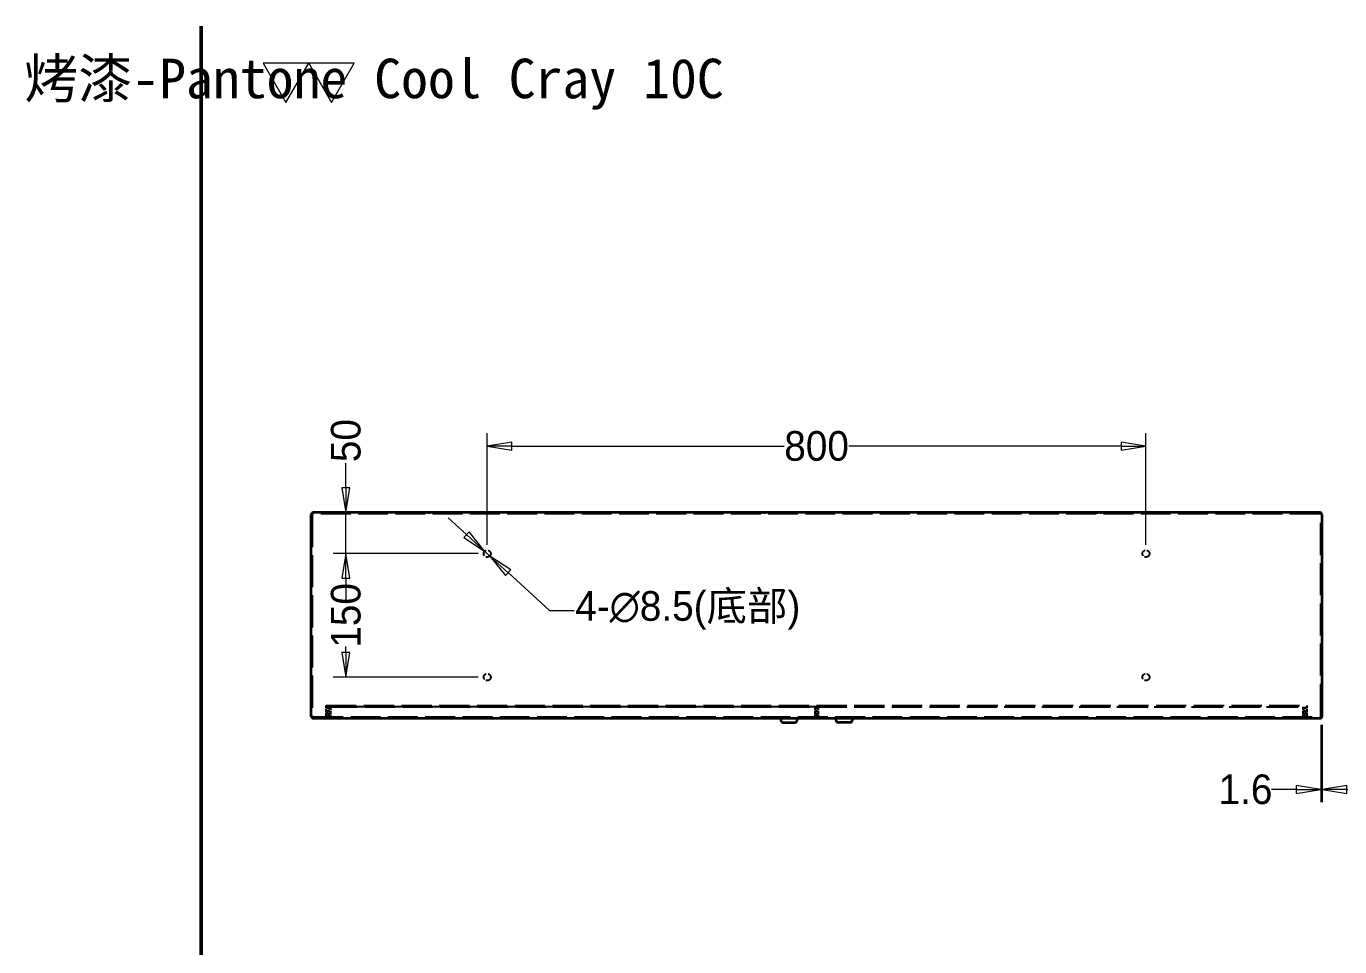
# Model space of a CAD drawing. Header units: millimetres. Extents: x -92 to 3444, y 120 to 2400.
# Drawn here: x -92 to 1503, y 1282 to 2400 of the extents above; entities that cross this region are included whole.
import ezdxf

# ---------------------------------------------------------------- set-up
doc = ezdxf.new("R2010")
doc.units = ezdxf.units.MM
doc.header["$LTSCALE"] = 12
doc.linetypes.add('DASHED', pattern=[0.2067, 0.1654, -0.0413])
for name, color, linetype, lineweight in [('可見 (ISO)', 7, 'Continuous', 35), ('圖框 (ISO)', 7, 'Continuous', 50), ('圖框層', 7, 'Continuous', 20), ('標註 (ISO)', 7, 'Continuous', 20), ('標題 (ISO)', 7, 'Continuous', 40), ('隱藏 (ISO)', 7, 'DASHED', 25)]:
    doc.layers.add(name, color=color, linetype=linetype, lineweight=lineweight)
doc.styles.add('文字型式61', font='')
doc.styles.add('文字型式65', font='')
doc.styles.add('文字型式85', font='')
doc.styles.add('文字型式88', font='')
doc.styles.add('註記文字 (JIS)', font='')
doc.styles.get('文字型式61').set_extended_font_data('DFKai-SB')
doc.styles.get('文字型式65').set_extended_font_data('DFKai-SB')
doc.styles.get('文字型式85').set_extended_font_data('DFKai-SB')
doc.styles.get('文字型式88').set_extended_font_data('DFKai-SB')
doc.styles.get('註記文字 (JIS)').set_extended_font_data('PMingLiU')
doc.dimstyles.new('預設 (JIS)', dxfattribs={"dimscale": 12, "dimtxt": 3, "dimasz": 2.5, "dimexe": 1.3, "dimexo": 0.9, "dimgap": 0.3, "dimtad": 0, "dimtoh": 1, "dimrnd": 1e-08, "dimdsep": 46, "dimtxsty": '註記文字 (JIS)', "dimblk": 'Filled-1', "dimcen": 0.09, "dimdle": 10, "dimclrd": 256, "dimclre": 256, "dimclrt": 256, "dimadec": 0, "dimazin": 2, "dimtfac": 0.933333, "dimtmove": 0, "dimatfit": 3, "dimfxl": 0, "dimtolj": 1, "dimlwd": -1, "dimlwe": -1, "dimarcsym": 0})

# ---------------------------------------------------------------- blocks, each defined once
blk = doc.blocks.new('圖框 預設圖框')
at = {"layer": '圖框 (ISO)', "flags": 128}
blk.add_lwpolyline([(10, 10), (10, 200)], dxfattribs=at)
blk = doc.blocks.new('標題欄框 ISO')
at = {"layer": '圖框層', "color": 7}
for p, q in [((96.83, 201.31), (92.21, 201.31)), ((92.21, 201.31), (94.52, 197.31)), ((94.52, 197.31), (96.83, 201.31)), ((101.44, 201.31), (96.83, 201.31)), ((96.83, 201.31), (99.13, 197.31)), ((99.13, 197.31), (101.44, 201.31))]:
    blk.add_line(p, q, dxfattribs=at)
at = {"layer": '標題 (ISO)'}
for tag, p, height, style in [('描述_001', (68.06, 197.75), 4, '文字型式65'), ('材料_001', (242.78, 30.15), 3.5, '文字型式85'), ('狀態_001', (264.8, 30.13), 3.5, '文字型式85'), ('視圖比例_001', (286.42, 30.17), 3.5, '文字型式85'), ('主題_001', (146.69, 28.42), 4, '文字型式65'), ('建立日期_001', (285.11, 24.12), 2.5, '文字型式88'), ('標題_001', (217.42, 16.9), 3.5, '文字型式85'), ('零件號碼_001', (248.95, 17.13), 3, '文字型式61'), ('工程師_001', (286.42, 17.14), 3.5, '文字型式85'), ('設計師_001', (325.42, 17.14), 3.5, '文字型式85')]:
    blk.add_attdef(tag, p, '', height=height, dxfattribs=dict(at, style=style))
blk = doc.blocks.new('Filled-1')
at = {"color": 0}
for p, q in [((0, 0), (-1, 0.16)), ((-1, 0.16), (-1, -0.16)), ((-1, 0), (0, 0)), ((-1, -0.16), (0, 0))]:
    blk.add_line(p, q, dxfattribs=at)
at = {"color": 0, "flags": 128}
blk.add_lwpolyline([(-1, -0.16), (0, 0)], dxfattribs=at)
at = {"color": 0}
blk.add_solid([(-1, -0.16), (0, 0), (-1, 0.16), (-1, -0.16)], dxfattribs=at)
blk = doc.blocks.new('*D19')
at = {"layer": 'Defpoints', "color": 0}
for p in [(1479.8, 1562.4), (1481.4, 1562.4), (1481.4, 1472.9)]:
    blk.add_point(p, dxfattribs=at)
at = {"layer": '標註 (ISO)'}
for p, q in [((1479.8, 1551.6), (1479.8, 1457.3)), ((1481.4, 1551.6), (1481.4, 1457.3)), ((1449.8, 1472.9), (1419.8, 1472.9)), ((1481.4, 1472.9), (1479.8, 1472.9)), ((1511.4, 1472.9), (1541.4, 1472.9))]:
    blk.add_line(p, q, dxfattribs=at)
at = {"layer": '標註 (ISO)', "xscale": 30, "yscale": 30, "zscale": 30}
blk.add_blockref('Filled-1', (1479.8, 1472.9), dxfattribs=at)
at = {"layer": '標註 (ISO)', "xscale": 30, "yscale": 30, "zscale": 30, "rotation": 180}
blk.add_blockref('Filled-1', (1481.4, 1472.9), dxfattribs=at)
at = {"layer": '標註 (ISO)', "insert": (1388.2, 1472.9), "char_height": 36, "attachment_point": 5, "style": '註記文字 (JIS)'}
blk.add_mtext('\\A1;1.6', dxfattribs=at)
blk = doc.blocks.new('*D20')
at = {"layer": 'Defpoints', "color": 0}
for p in [(1267.4, 1890), (467.4, 1759.4), (1267.4, 1759.4)]:
    blk.add_point(p, dxfattribs=at)
at = {"layer": '標註 (ISO)'}
for p, q in [((467.4, 1770.2), (467.4, 1905.6)), ((1267.4, 1770.2), (1267.4, 1905.6)), ((497.4, 1890), (828.1, 1890)), ((1237.4, 1890), (906.7, 1890))]:
    blk.add_line(p, q, dxfattribs=at)
at = {"layer": '標註 (ISO)', "xscale": 30, "yscale": 30, "zscale": 30, "rotation": 180}
blk.add_blockref('Filled-1', (467.4, 1890), dxfattribs=at)
at = {"layer": '標註 (ISO)', "xscale": 30, "yscale": 30, "zscale": 30}
blk.add_blockref('Filled-1', (1267.4, 1890), dxfattribs=at)
at = {"layer": '標註 (ISO)', "insert": (867.4, 1890), "char_height": 36, "attachment_point": 5, "style": '註記文字 (JIS)'}
blk.add_mtext('\\A1;800', dxfattribs=at)
blk = doc.blocks.new('*D21')
at = {"layer": 'Defpoints', "color": 0}
for p in [(467.4, 1759.4), (295.8, 1609.4), (467.4, 1609.4)]:
    blk.add_point(p, dxfattribs=at)
at = {"layer": '標註 (ISO)'}
for p, q in [((456.6, 1759.4), (280.2, 1759.4)), ((295.8, 1729.4), (295.8, 1722.3)), ((295.8, 1639.4), (295.8, 1646.4)), ((456.6, 1609.4), (280.2, 1609.4))]:
    blk.add_line(p, q, dxfattribs=at)
at = {"layer": '標註 (ISO)', "xscale": 30, "yscale": 30, "zscale": 30}
for p, rotation in [((295.8, 1759.4), 90), ((295.8, 1609.4), 270)]:
    blk.add_blockref('Filled-1', p, dxfattribs=dict(at, rotation=rotation))
at = {"layer": '標註 (ISO)', "insert": (295.8, 1684.4), "char_height": 36, "attachment_point": 5, "rotation": 90, "style": '註記文字 (JIS)'}
blk.add_mtext('\\A1;150', dxfattribs=at)
blk = doc.blocks.new('*D22')
at = {"layer": 'Defpoints', "color": 0}
for p in [(256.4, 1809.4), (295.8, 1809.4), (467.4, 1759.4)]:
    blk.add_point(p, dxfattribs=at)
at = {"layer": '標註 (ISO)'}
for p, q in [((295.8, 1839.4), (295.8, 1869.4)), ((295.8, 1759.4), (295.8, 1809.4)), ((456.6, 1759.4), (280.2, 1759.4)), ((295.8, 1729.4), (295.8, 1699.4))]:
    blk.add_line(p, q, dxfattribs=at)
at = {"layer": '標註 (ISO)', "xscale": 30, "yscale": 30, "zscale": 30}
for p, rotation in [((295.8, 1809.4), 270), ((295.8, 1759.4), 90)]:
    blk.add_blockref('Filled-1', p, dxfattribs=dict(at, rotation=rotation))
at = {"layer": '標註 (ISO)', "insert": (295.8, 1896.7), "char_height": 36, "attachment_point": 5, "rotation": 90, "style": '註記文字 (JIS)'}
blk.add_mtext('\\A1;50', dxfattribs=at)
blk = doc.blocks.new('*D23')
at = {"layer": 'Defpoints', "color": 0}
for p in [(464.2, 1762.2), (470.5, 1756.5)]:
    blk.add_point(p, dxfattribs=at)
at = {"layer": '標註 (ISO)'}
for p, q in [((442.1, 1782.5), (419.9, 1802.7)), ((464.2, 1762.2), (470.5, 1756.5)), ((492.7, 1736.3), (542.9, 1690.4)), ((542.9, 1690.4), (572.9, 1690.4))]:
    blk.add_line(p, q, dxfattribs=at)
at = {"layer": '標註 (ISO)', "xscale": 30, "yscale": 30, "zscale": 30}
for p, rotation in [((464.2, 1762.2), 317.5893873422276), ((470.5, 1756.5), 137.5893873422276)]:
    blk.add_blockref('Filled-1', p, dxfattribs=dict(at, rotation=rotation))
at = {"layer": '標註 (ISO)', "insert": (711, 1690.4), "char_height": 36, "attachment_point": 5, "style": '註記文字 (JIS)'}
blk.add_mtext('\\A1;4-∅8.5(底部)', dxfattribs=at)

msp = doc.modelspace()

# ---------------------------------------------------------------- linework, layer by layer
at = {"layer": '可見 (ISO)'}
for p, q in [((253.373, 1806.366), (253.373, 1562.366)), ((1478.373, 1809.366), (256.373, 1809.366)), ((1481.373, 1562.366), (1481.373, 1806.366)), ((256.373, 1559.366), (1478.373, 1559.366)), ((823.873, 1559.366), (823.873, 1557.366)), ((826.873, 1554.366), (840.873, 1554.366)), ((843.873, 1559.366), (843.873, 1557.366)), ((890.873, 1559.366), (890.873, 1557.366)), ((907.873, 1554.366), (893.873, 1554.366)), ((910.873, 1559.366), (910.873, 1557.366))]:
    msp.add_line(p, q, dxfattribs=at)
for centre, start, end in [((256.373, 1806.366), 90, 180), ((1478.373, 1806.366), 0, 90), ((256.373, 1562.366), 180, 270), ((826.873, 1557.366), 180, 270), ((840.873, 1557.366), 270, 0), ((893.873, 1557.366), 180, 270), ((907.873, 1557.366), 270, 0), ((1478.373, 1562.366), 270, 0)]:
    msp.add_arc(centre, 3, start, end, dxfattribs=at)
at = {"layer": '隱藏 (ISO)', "ltscale": 19.674246}
for p, q in [((254.973, 1806.366), (254.973, 1562.366)), ((1479.773, 1562.366), (1479.773, 1806.366))]:
    msp.add_line(p, q, dxfattribs=at)
at = {"layer": '隱藏 (ISO)', "ltscale": 18.246758}
for p, q in [((1478.373, 1807.766), (256.373, 1807.766)), ((256.373, 1560.966), (1478.373, 1560.966))]:
    msp.add_line(p, q, dxfattribs=at)
at = {"layer": '隱藏 (ISO)', "ltscale": 0.25386}
for p, q in [((391.873, 1809.366), (391.873, 1807.766)), ((392.306, 1807.766), (392.306, 1809.366)), ((396.44, 1807.766), (396.44, 1809.366)), ((396.873, 1807.766), (396.873, 1809.366)), ((401.373, 1809.366), (401.373, 1807.766)), ((517.373, 1809.366), (517.373, 1807.766)), ((521.873, 1809.366), (521.873, 1807.766)), ((522.306, 1807.766), (522.306, 1809.366)), ((526.44, 1807.766), (526.44, 1809.366)), ((526.873, 1807.766), (526.873, 1809.366)), ((799.873, 1809.366), (799.873, 1807.766)), ((800.306, 1807.766), (800.306, 1809.366)), ((804.44, 1807.766), (804.44, 1809.366)), ((804.873, 1807.766), (804.873, 1809.366)), ((809.373, 1809.366), (809.373, 1807.766)), ((925.373, 1809.366), (925.373, 1807.766)), ((929.873, 1809.366), (929.873, 1807.766)), ((930.306, 1807.766), (930.306, 1809.366)), ((934.44, 1807.766), (934.44, 1809.366)), ((934.873, 1807.766), (934.873, 1809.366)), ((1207.873, 1809.366), (1207.873, 1807.766)), ((1208.306, 1807.766), (1208.306, 1809.366)), ((1212.44, 1807.766), (1212.44, 1809.366)), ((1212.873, 1807.766), (1212.873, 1809.366)), ((1217.373, 1809.366), (1217.373, 1807.766)), ((1333.373, 1809.366), (1333.373, 1807.766)), ((1337.873, 1809.366), (1337.873, 1807.766)), ((1338.306, 1807.766), (1338.306, 1809.366)), ((1342.44, 1807.766), (1342.44, 1809.366)), ((1342.873, 1807.766), (1342.873, 1809.366)), ((288.373, 1573.466), (288.373, 1575.066)), ((1446.373, 1573.466), (1446.373, 1575.066))]:
    msp.add_line(p, q, dxfattribs=at)
at = {"layer": '隱藏 (ISO)', "ltscale": 18.470966}
msp.add_line((271.773, 1575.066), (1462.973, 1575.066), dxfattribs=at)
at = {"layer": '隱藏 (ISO)', "ltscale": 2.237919}
for p, q in [((271.773, 1560.966), (271.773, 1575.066)), ((273.373, 1559.366), (273.373, 1573.466)), ((1461.373, 1559.366), (1461.373, 1573.466)), ((1462.973, 1560.966), (1462.973, 1575.066))]:
    msp.add_line(p, q, dxfattribs=at)
at = {"layer": '隱藏 (ISO)', "ltscale": 18.421347}
msp.add_line((273.373, 1573.466), (1461.373, 1573.466), dxfattribs=at)
at = {"layer": '隱藏 (ISO)', "ltscale": 18.343815}
for p, q in [((866.873, 1573.366), (275.373, 1573.366)), ((867.873, 1573.366), (1459.373, 1573.366))]:
    msp.add_line(p, q, dxfattribs=at)
at = {"layer": '隱藏 (ISO)', "ltscale": 1.745872}
for p, q in [((275.373, 1562.366), (275.373, 1573.366)), ((866.873, 1562.366), (866.873, 1573.366)), ((867.873, 1562.366), (867.873, 1573.366)), ((1459.373, 1562.366), (1459.373, 1573.366))]:
    msp.add_line(p, q, dxfattribs=at)
at = {"layer": '隱藏 (ISO)', "ltscale": 1.968086}
for p, q in [((276.973, 1573.366), (276.973, 1560.966)), ((865.273, 1573.366), (865.273, 1560.966)), ((869.473, 1573.366), (869.473, 1560.966)), ((1457.773, 1573.366), (1457.773, 1560.966))]:
    msp.add_line(p, q, dxfattribs=at)
at = {"layer": '隱藏 (ISO)', "ltscale": 4.238411}
for centre in [(467.373, 1759.366), (1267.373, 1759.366), (467.373, 1609.366), (1267.373, 1609.366)]:
    msp.add_circle(centre, 4.25, dxfattribs=at)
at = {"layer": '隱藏 (ISO)', "ltscale": 0.348954}
for centre, start, end in [((256.373, 1806.366), 90, 180), ((1478.373, 1806.366), 0, 90), ((256.373, 1562.366), 180, 270), ((1478.373, 1562.366), 270, 0)]:
    msp.add_arc(centre, 1.4, start, end, dxfattribs=at)
at = {"layer": '隱藏 (ISO)', "ltscale": 0.90944}
for centre, start, end in [((278.373, 1562.366), 180, 270), ((863.873, 1562.366), 270, 0), ((870.873, 1562.366), 180, 270), ((1456.373, 1562.366), 270, 0)]:
    msp.add_arc(centre, 3, start, end, dxfattribs=at)

# ---------------------------------------------------------------- block references
at = {"xscale": 12, "yscale": 12, "zscale": 12}
msp.add_blockref('圖框 預設圖框', (0, 0), dxfattribs=at)
ref = msp.add_blockref('標題欄框 ISO', (-911.376, -60.417), dxfattribs=dict(xscale=12, yscale=12, zscale=12))
ref.add_attrib('描述_001', '烤漆-Pantone Cool Cray 10C', (-94.65, 2312.612), dxfattribs={"layer": '標題 (ISO)', "height": 48, "style": '文字型式65'})

# ---------------------------------------------------------------- dimensions: what is measured, and where the dimension line sits
at = {"layer": '標註 (ISO)'}
for base, p2, angle, override, picture, middle in [((295.808, 1809.366), (256.373, 1809.366), 90, {"dimtoh": 0, "dimdec": 2, "dimse2": 1, "dimtp": 0, "dimtm": 0, "dimtdec": 2, "dimtofl": 1, "dimatfit": 1}, '*D22', (295.808, 1896.669)), ((1267.373, 1889.967), (1267.373, 1759.366), 180, {"dimtoh": 0, "dimdec": 2, "dimtp": 0, "dimtm": 0, "dimtdec": 2, "dimtofl": 0, "dimatfit": 1}, '*D20', (867.373, 1889.967)), ((295.808, 1609.366), (467.373, 1609.366), 90, {"dimtoh": 0, "dimdec": 2, "dimtp": 0, "dimtm": 0, "dimtdec": 2, "dimtofl": 0, "dimatfit": 1}, '*D21', (295.808, 1684.366))]:
    dim = msp.add_linear_dim(base=base, p1=(467.373, 1759.366), p2=p2, angle=angle, dimstyle='預設 (JIS)', override=override, dxfattribs=at)
    dim.commit()
    dim.dimension.update_dxf_attribs({"geometry": picture, "text_midpoint": middle, "dimtype": 160})
dim = msp.add_diameter_dim_2p(p1=(464.236, 1762.232), p2=(470.511, 1756.499), text='4-<>(底部)', dimstyle='預設 (JIS)', override={"dimtih": 1, "dimdec": 2, "dimlfac": 1, "dimtp": 0, "dimtm": 0, "dimtdec": 2, "dimatfit": 2}, dxfattribs=at)
dim.commit()
dim.dimension.update_dxf_attribs({"geometry": '*D23', "text_midpoint": (710.953, 1690.381), "dimtype": 163})
dim = msp.add_linear_dim(base=(1481.373, 1472.945), p1=(1479.773, 1562.366), p2=(1481.373, 1562.366), dimstyle='預設 (JIS)', override={"dimtoh": 0, "dimdec": 2, "dimtp": 0, "dimtm": 0, "dimtdec": 2, "dimtofl": 1, "dimatfit": 1}, dxfattribs=at)
dim.commit()
dim.dimension.update_dxf_attribs({"geometry": '*D19', "text_midpoint": (1388.205, 1472.945), "dimtype": 160})

doc.saveas('drawing.dxf')
